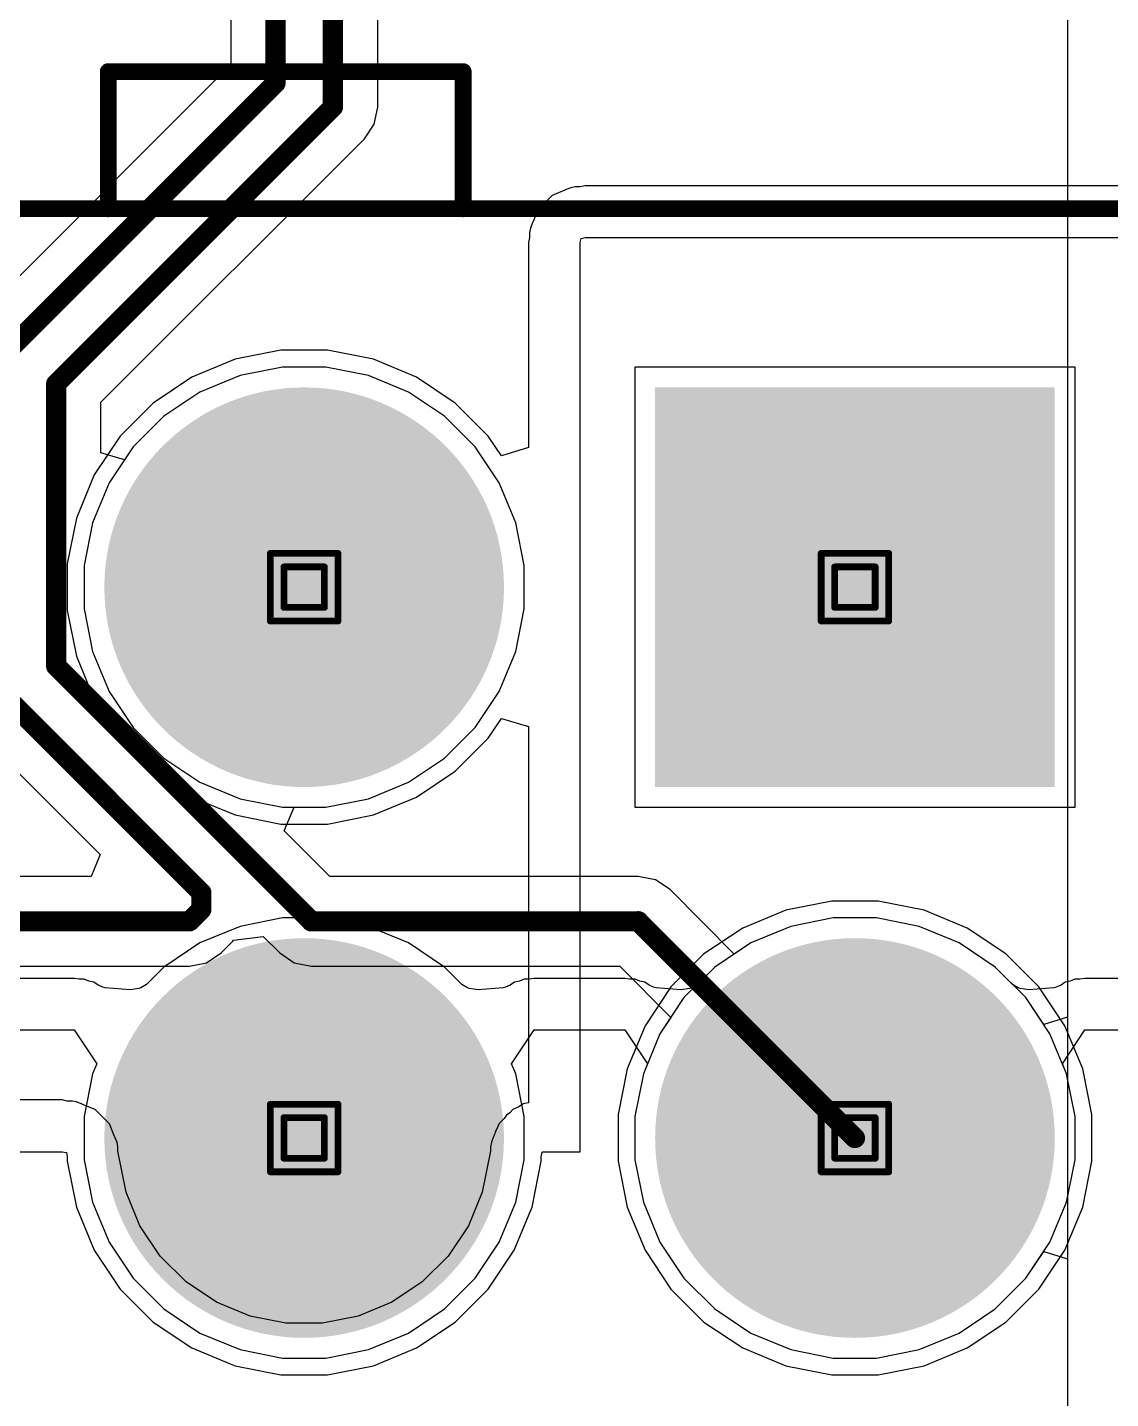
# Model space of a CAD drawing. Header units: inches. Extents: x 0 to 5379, y 0 to 5429.
# Drawn here: x 230.31 to 238.45, y 7.26 to 17.57 of the extents above; entities that cross this region are included whole.
import ezdxf

# ---------------------------------------------------------------- set-up
doc = ezdxf.new("R2010")
doc.units = ezdxf.units.IN
for name, color, linetype in [('Bottom Layer', 5, 'Continuous'), ('Bottom Solder', 6, 'Continuous'), ('Drill Drawing', 1, 'Continuous'), ('GND01', 16, 'Continuous'), ('GND02', 76, 'Continuous'), ('Multi-Layer', 9, 'Continuous'), ('Pad Holes', 156, 'Continuous'), ('PWR', 156, 'Continuous'), ('SIG 01', 90, 'Continuous'), ('Top Layer', 1, 'Continuous'), ('Top Overlay', 2, 'Continuous'), ('Top Solder', 216, 'Continuous')]:
    doc.layers.add(name, color=color, linetype=linetype)

# ---------------------------------------------------------------- blocks, each defined once
blk = doc.blocks.new('1_770182_0_815')
at = {"layer": 'Bottom Layer'}
h = blk.add_hatch(color=5, dxfattribs=at)
edge = h.paths.add_edge_path()
edge.add_arc((-2.225, 4.14), 1.4, 0, 360)
blk.add_hatch(color=5, dxfattribs=at).paths.add_polyline_path([(0.515, 5.54), (3.315, 5.54), (3.315, 2.74), (0.515, 2.74)])
h = blk.add_hatch(color=5, dxfattribs=at)
edge = h.paths.add_edge_path()
edge.add_arc((-2.225, 0), 1.4, 0, 360)
h = blk.add_hatch(color=5, dxfattribs=at)
edge = h.paths.add_edge_path()
edge.add_arc((1.915, 0), 1.4, 0, 360)
at = {"layer": 'Bottom Solder'}
h = blk.add_hatch(color=6, dxfattribs=at)
edge = h.paths.add_edge_path()
edge.add_arc((-2.225, 4.14), 1.502, 0, 360)
blk.add_hatch(color=6, dxfattribs=at).paths.add_polyline_path([(0.413, 5.642), (3.417, 5.642), (3.417, 2.638), (0.413, 2.638)])
h = blk.add_hatch(color=6, dxfattribs=at)
edge = h.paths.add_edge_path()
edge.add_arc((-2.225, 0), 1.502, 0, 360)
h = blk.add_hatch(color=6, dxfattribs=at)
edge = h.paths.add_edge_path()
edge.add_arc((1.915, 0), 1.502, 0, 360)
at = {"layer": 'GND01'}
h = blk.add_hatch(color=16, dxfattribs=at)
edge = h.paths.add_edge_path()
edge.add_arc((-2.225, 4.14), 1.4, 0, 360)
blk.add_hatch(color=16, dxfattribs=at).paths.add_polyline_path([(0.515, 5.54), (3.315, 5.54), (3.315, 2.74), (0.515, 2.74)])
h = blk.add_hatch(color=16, dxfattribs=at)
edge = h.paths.add_edge_path()
edge.add_arc((-2.225, 0), 1.4, 0, 360)
h = blk.add_hatch(color=16, dxfattribs=at)
edge = h.paths.add_edge_path()
edge.add_arc((1.915, 0), 1.4, 0, 360)
at = {"layer": 'GND02'}
h = blk.add_hatch(color=76, dxfattribs=at)
edge = h.paths.add_edge_path()
edge.add_arc((-2.225, 4.14), 1.4, 0, 360)
blk.add_hatch(color=76, dxfattribs=at).paths.add_polyline_path([(0.515, 5.54), (3.315, 5.54), (3.315, 2.74), (0.515, 2.74)])
h = blk.add_hatch(color=76, dxfattribs=at)
edge = h.paths.add_edge_path()
edge.add_arc((-2.225, 0), 1.4, 0, 360)
h = blk.add_hatch(color=76, dxfattribs=at)
edge = h.paths.add_edge_path()
edge.add_arc((1.915, 0), 1.4, 0, 360)
at = {"layer": 'Multi-Layer'}
h = blk.add_hatch(color=9, dxfattribs=at)
edge = h.paths.add_edge_path()
edge.add_arc((-2.225, 4.14), 1.4, 0, 360)
blk.add_hatch(color=9, dxfattribs=at).paths.add_polyline_path([(0.515, 5.54), (3.315, 5.54), (3.315, 2.74), (0.515, 2.74)])
h = blk.add_hatch(color=9, dxfattribs=at)
edge = h.paths.add_edge_path()
edge.add_arc((-2.225, 0), 1.4, 0, 360)
h = blk.add_hatch(color=9, dxfattribs=at)
edge = h.paths.add_edge_path()
edge.add_arc((1.915, 0), 1.4, 0, 360)
at = {"layer": 'Pad Holes'}
h = blk.add_hatch(color=7, dxfattribs=at)
edge = h.paths.add_edge_path()
edge.add_arc((-2.225, 4.14), 0.7, 0, 360)
h = blk.add_hatch(color=7, dxfattribs=at)
edge = h.paths.add_edge_path()
edge.add_arc((1.915, 4.14), 0.7, 0, 360)
h = blk.add_hatch(color=7, dxfattribs=at)
edge = h.paths.add_edge_path()
edge.add_arc((-2.225, 0), 0.7, 0, 360)
h = blk.add_hatch(color=7, dxfattribs=at)
edge = h.paths.add_edge_path()
edge.add_arc((1.915, 0), 0.7, 0, 360)
at = {"layer": 'PWR'}
h = blk.add_hatch(color=156, dxfattribs=at)
edge = h.paths.add_edge_path()
edge.add_arc((-2.225, 4.14), 1.4, 0, 360)
blk.add_hatch(color=156, dxfattribs=at).paths.add_polyline_path([(0.515, 5.54), (3.315, 5.54), (3.315, 2.74), (0.515, 2.74)])
h = blk.add_hatch(color=156, dxfattribs=at)
edge = h.paths.add_edge_path()
edge.add_arc((-2.225, 0), 1.4, 0, 360)
h = blk.add_hatch(color=156, dxfattribs=at)
edge = h.paths.add_edge_path()
edge.add_arc((1.915, 0), 1.4, 0, 360)
at = {"layer": 'SIG 01'}
h = blk.add_hatch(color=90, dxfattribs=at)
edge = h.paths.add_edge_path()
edge.add_arc((-2.225, 4.14), 1.4, 0, 360)
blk.add_hatch(color=90, dxfattribs=at).paths.add_polyline_path([(0.515, 5.54), (3.315, 5.54), (3.315, 2.74), (0.515, 2.74)])
h = blk.add_hatch(color=90, dxfattribs=at)
edge = h.paths.add_edge_path()
edge.add_arc((-2.225, 0), 1.4, 0, 360)
h = blk.add_hatch(color=90, dxfattribs=at)
edge = h.paths.add_edge_path()
edge.add_arc((1.915, 0), 1.4, 0, 360)
at = {"layer": 'Top Layer'}
h = blk.add_hatch(color=1, dxfattribs=at)
edge = h.paths.add_edge_path()
edge.add_arc((-2.225, 4.14), 1.4, 0, 360)
blk.add_hatch(color=1, dxfattribs=at).paths.add_polyline_path([(0.515, 5.54), (3.315, 5.54), (3.315, 2.74), (0.515, 2.74)])
h = blk.add_hatch(color=1, dxfattribs=at)
edge = h.paths.add_edge_path()
edge.add_arc((-2.225, 0), 1.4, 0, 360)
h = blk.add_hatch(color=1, dxfattribs=at)
edge = h.paths.add_edge_path()
edge.add_arc((1.915, 0), 1.4, 0, 360)
at = {"layer": 'Top Solder'}
h = blk.add_hatch(color=216, dxfattribs=at)
edge = h.paths.add_edge_path()
edge.add_arc((-2.225, 4.14), 1.502, 0, 360)
blk.add_hatch(color=216, dxfattribs=at).paths.add_polyline_path([(0.413, 5.642), (3.417, 5.642), (3.417, 2.638), (0.413, 2.638)])
h = blk.add_hatch(color=216, dxfattribs=at)
edge = h.paths.add_edge_path()
edge.add_arc((-2.225, 0), 1.502, 0, 360)
h = blk.add_hatch(color=216, dxfattribs=at)
edge = h.paths.add_edge_path()
edge.add_arc((1.915, 0), 1.502, 0, 360)
at = {"layer": 'Top Overlay'}
for points in [[(-3.697, 8.015, 0.127, 0.127, 0), (-1.03, 8.015, 0.127, 0.127, 0)], [(-3.697, 6.985, 0.127, 0.127, 0), (-3.697, 8.015, 0.127, 0.127, 0)], [(-1.03, 6.985, 0.127, 0.127, 0), (-1.03, 8.015, 0.127, 0.127, 0)], [(-9.21, 6.985, 0.127, 0.127, 0), (-3.697, 6.985, 0.127, 0.127, 0)], [(-3.697, 6.985, 0.127, 0.127, 0), (-1.03, 6.985, 0.127, 0.127, 0)], [(-1.03, 6.985, 0.127, 0.127, 0), (4.76, 6.985, 0.127, 0.127, 0)]]:
    blk.add_lwpolyline(points, format="xyseb", dxfattribs=at)
for points in [[(-3.729, 8.015, 0.0635, 0.0635, 1), (-3.665, 8.015, 0.0635, 0.0635, 1)], [(-3.729, 8.015, 0.0635, 0.0635, 1), (-3.665, 8.015, 0.0635, 0.0635, 1)], [(-1.062, 8.015, 0.0635, 0.0635, 1), (-0.998, 8.015, 0.0635, 0.0635, 1)], [(-1.062, 8.015, 0.0635, 0.0635, 1), (-0.998, 8.015, 0.0635, 0.0635, 1)], [(-3.729, 6.985, 0.0635, 0.0635, 1), (-3.665, 6.985, 0.0635, 0.0635, 1)], [(-3.729, 6.985, 0.0635, 0.0635, 1), (-3.665, 6.985, 0.0635, 0.0635, 1)], [(-3.729, 6.985, 0.0635, 0.0635, 1), (-3.665, 6.985, 0.0635, 0.0635, 1)], [(-1.062, 6.985, 0.0635, 0.0635, 1), (-0.998, 6.985, 0.0635, 0.0635, 1)], [(-1.062, 6.985, 0.0635, 0.0635, 1), (-0.998, 6.985, 0.0635, 0.0635, 1)], [(-1.062, 6.985, 0.0635, 0.0635, 1), (-0.998, 6.985, 0.0635, 0.0635, 1)]]:
    blk.add_lwpolyline(points, format="xyseb", close=True, dxfattribs=at)

msp = doc.modelspace()

# ---------------------------------------------------------------- linework, layer by layer
at = {"layer": 'Bottom Layer'}
for p, q in [((231.911, 14.952), (231.61, 14.827)), ((232.23, 15.015), (231.911, 14.952)), ((232.556, 15.015), (232.23, 15.015)), ((232.876, 14.952), (232.556, 15.015)), ((233.177, 14.827), (232.876, 14.952)), ((238.187, 15.015), (234.879, 15.015)), ((234.879, 15.015), (234.879, 11.707)), ((238.187, 11.707), (238.187, 15.015)), ((231.61, 14.827), (231.339, 14.646)), ((233.447, 14.646), (233.177, 14.827)), ((231.339, 14.646), (231.108, 14.416)), ((233.678, 14.416), (233.447, 14.646)), ((231.108, 14.416), (230.927, 14.145)), ((233.859, 14.145), (233.678, 14.416)), ((230.927, 14.145), (230.803, 13.844)), ((233.984, 13.844), (233.859, 14.145)), ((230.803, 13.844), (230.739, 13.524)), ((234.047, 13.524), (233.984, 13.844)), ((230.739, 13.524), (230.739, 13.198)), ((234.047, 13.198), (234.047, 13.524)), ((230.739, 13.198), (230.803, 12.879)), ((233.984, 12.879), (234.047, 13.198)), ((230.803, 12.879), (230.927, 12.578)), ((233.859, 12.578), (233.984, 12.879)), ((230.927, 12.578), (231.108, 12.307)), ((233.678, 12.307), (233.859, 12.578)), ((231.108, 12.307), (231.339, 12.076)), ((233.447, 12.076), (233.678, 12.307)), ((231.339, 12.076), (231.61, 11.895)), ((233.177, 11.895), (233.447, 12.076)), ((231.61, 11.895), (231.911, 11.771)), ((232.876, 11.771), (233.177, 11.895)), ((231.911, 11.771), (232.23, 11.707)), ((232.556, 11.707), (232.876, 11.771)), ((232.23, 11.707), (232.556, 11.707)), ((234.879, 11.707), (238.187, 11.707)), ((236.37, 10.875), (236.051, 10.812)), ((236.696, 10.875), (236.37, 10.875)), ((237.016, 10.812), (236.696, 10.875)), ((236.051, 10.812), (235.75, 10.687)), ((237.317, 10.687), (237.016, 10.812)), ((235.75, 10.687), (235.479, 10.506)), ((237.587, 10.506), (237.317, 10.687)), ((235.479, 10.506), (235.248, 10.276)), ((237.818, 10.276), (237.587, 10.506)), ((235.248, 10.276), (235.067, 10.005)), ((237.999, 10.005), (237.818, 10.276)), ((235.067, 10.005), (234.943, 9.704)), ((238.124, 9.704), (237.999, 10.005)), ((234.943, 9.704), (234.879, 9.384)), ((238.187, 9.384), (238.124, 9.704)), ((234.879, 9.384), (234.879, 9.058)), ((238.187, 9.058), (238.187, 9.384)), ((234.879, 9.058), (234.943, 8.739)), ((238.124, 8.739), (238.187, 9.058)), ((234.943, 8.739), (235.067, 8.438)), ((237.999, 8.438), (238.124, 8.739)), ((235.067, 8.438), (235.248, 8.167)), ((237.818, 8.167), (237.999, 8.438)), ((235.248, 8.167), (235.479, 7.936)), ((237.587, 7.936), (237.818, 8.167)), ((235.479, 7.936), (235.75, 7.755)), ((237.317, 7.755), (237.587, 7.936)), ((235.75, 7.755), (236.051, 7.631)), ((237.016, 7.631), (237.317, 7.755)), ((236.051, 7.631), (236.37, 7.567)), ((236.696, 7.567), (237.016, 7.631)), ((236.37, 7.567), (236.696, 7.567))]:
    msp.add_line(p, q, dxfattribs=at)
at = {"layer": 'Drill Drawing'}
for points in [[(232.139, 13.615, 0.0508, 0.0508, 0), (232.647, 13.615, 0.0508, 0.0508, 0)], [(232.139, 13.107, 0.0508, 0.0508, 0), (232.139, 13.615, 0.0508, 0.0508, 0)], [(232.647, 13.107, 0.0508, 0.0508, 0), (232.647, 13.615, 0.0508, 0.0508, 0)], [(236.279, 13.615, 0.0508, 0.0508, 0), (236.787, 13.615, 0.0508, 0.0508, 0)], [(236.279, 13.107, 0.0508, 0.0508, 0), (236.279, 13.615, 0.0508, 0.0508, 0)], [(236.787, 13.107, 0.0508, 0.0508, 0), (236.787, 13.615, 0.0508, 0.0508, 0)], [(232.241, 13.514, 0.0508, 0.0508, 0), (232.545, 13.514, 0.0508, 0.0508, 0)], [(232.241, 13.209, 0.0508, 0.0508, 0), (232.241, 13.514, 0.0508, 0.0508, 0)], [(232.545, 13.209, 0.0508, 0.0508, 0), (232.545, 13.514, 0.0508, 0.0508, 0)], [(236.381, 13.514, 0.0508, 0.0508, 0), (236.685, 13.514, 0.0508, 0.0508, 0)], [(236.381, 13.209, 0.0508, 0.0508, 0), (236.381, 13.514, 0.0508, 0.0508, 0)], [(236.685, 13.209, 0.0508, 0.0508, 0), (236.685, 13.514, 0.0508, 0.0508, 0)], [(232.241, 13.209, 0.0508, 0.0508, 0), (232.545, 13.209, 0.0508, 0.0508, 0)], [(236.381, 13.209, 0.0508, 0.0508, 0), (236.685, 13.209, 0.0508, 0.0508, 0)], [(232.139, 13.107, 0.0508, 0.0508, 0), (232.647, 13.107, 0.0508, 0.0508, 0)], [(236.279, 13.107, 0.0508, 0.0508, 0), (236.787, 13.107, 0.0508, 0.0508, 0)], [(232.139, 9.475, 0.0508, 0.0508, 0), (232.647, 9.475, 0.0508, 0.0508, 0)], [(232.139, 8.967, 0.0508, 0.0508, 0), (232.139, 9.475, 0.0508, 0.0508, 0)], [(232.647, 8.967, 0.0508, 0.0508, 0), (232.647, 9.475, 0.0508, 0.0508, 0)], [(236.279, 9.475, 0.0508, 0.0508, 0), (236.787, 9.475, 0.0508, 0.0508, 0)], [(236.279, 8.967, 0.0508, 0.0508, 0), (236.279, 9.475, 0.0508, 0.0508, 0)], [(236.787, 8.967, 0.0508, 0.0508, 0), (236.787, 9.475, 0.0508, 0.0508, 0)], [(232.241, 9.374, 0.0508, 0.0508, 0), (232.545, 9.374, 0.0508, 0.0508, 0)], [(232.241, 9.069, 0.0508, 0.0508, 0), (232.241, 9.374, 0.0508, 0.0508, 0)], [(232.545, 9.069, 0.0508, 0.0508, 0), (232.545, 9.374, 0.0508, 0.0508, 0)], [(236.381, 9.374, 0.0508, 0.0508, 0), (236.685, 9.374, 0.0508, 0.0508, 0)], [(236.381, 9.069, 0.0508, 0.0508, 0), (236.381, 9.374, 0.0508, 0.0508, 0)], [(236.685, 9.069, 0.0508, 0.0508, 0), (236.685, 9.374, 0.0508, 0.0508, 0)], [(232.241, 9.069, 0.0508, 0.0508, 0), (232.545, 9.069, 0.0508, 0.0508, 0)], [(236.381, 9.069, 0.0508, 0.0508, 0), (236.685, 9.069, 0.0508, 0.0508, 0)], [(232.139, 8.967, 0.0508, 0.0508, 0), (232.647, 8.967, 0.0508, 0.0508, 0)], [(236.279, 8.967, 0.0508, 0.0508, 0), (236.787, 8.967, 0.0508, 0.0508, 0)]]:
    msp.add_lwpolyline(points, format="xyseb", dxfattribs=at)
for points in [[(232.126, 13.615, 0.0254, 0.0254, 1), (232.152, 13.615, 0.0254, 0.0254, 1)], [(232.126, 13.615, 0.0254, 0.0254, 1), (232.152, 13.615, 0.0254, 0.0254, 1)], [(232.634, 13.615, 0.0254, 0.0254, 1), (232.66, 13.615, 0.0254, 0.0254, 1)], [(232.634, 13.615, 0.0254, 0.0254, 1), (232.66, 13.615, 0.0254, 0.0254, 1)], [(236.266, 13.615, 0.0254, 0.0254, 1), (236.292, 13.615, 0.0254, 0.0254, 1)], [(236.266, 13.615, 0.0254, 0.0254, 1), (236.292, 13.615, 0.0254, 0.0254, 1)], [(236.774, 13.615, 0.0254, 0.0254, 1), (236.8, 13.615, 0.0254, 0.0254, 1)], [(236.774, 13.615, 0.0254, 0.0254, 1), (236.8, 13.615, 0.0254, 0.0254, 1)], [(232.228, 13.514, 0.0254, 0.0254, 1), (232.253, 13.514, 0.0254, 0.0254, 1)], [(232.228, 13.514, 0.0254, 0.0254, 1), (232.253, 13.514, 0.0254, 0.0254, 1)], [(232.533, 13.514, 0.0254, 0.0254, 1), (232.558, 13.514, 0.0254, 0.0254, 1)], [(232.533, 13.514, 0.0254, 0.0254, 1), (232.558, 13.514, 0.0254, 0.0254, 1)], [(236.368, 13.514, 0.0254, 0.0254, 1), (236.393, 13.514, 0.0254, 0.0254, 1)], [(236.368, 13.514, 0.0254, 0.0254, 1), (236.393, 13.514, 0.0254, 0.0254, 1)], [(236.673, 13.514, 0.0254, 0.0254, 1), (236.698, 13.514, 0.0254, 0.0254, 1)], [(236.673, 13.514, 0.0254, 0.0254, 1), (236.698, 13.514, 0.0254, 0.0254, 1)], [(232.228, 13.209, 0.0254, 0.0254, 1), (232.253, 13.209, 0.0254, 0.0254, 1)], [(232.228, 13.209, 0.0254, 0.0254, 1), (232.253, 13.209, 0.0254, 0.0254, 1)], [(232.533, 13.209, 0.0254, 0.0254, 1), (232.558, 13.209, 0.0254, 0.0254, 1)], [(232.533, 13.209, 0.0254, 0.0254, 1), (232.558, 13.209, 0.0254, 0.0254, 1)], [(236.368, 13.209, 0.0254, 0.0254, 1), (236.393, 13.209, 0.0254, 0.0254, 1)], [(236.368, 13.209, 0.0254, 0.0254, 1), (236.393, 13.209, 0.0254, 0.0254, 1)], [(236.673, 13.209, 0.0254, 0.0254, 1), (236.698, 13.209, 0.0254, 0.0254, 1)], [(236.673, 13.209, 0.0254, 0.0254, 1), (236.698, 13.209, 0.0254, 0.0254, 1)], [(232.126, 13.107, 0.0254, 0.0254, 1), (232.152, 13.107, 0.0254, 0.0254, 1)], [(232.126, 13.107, 0.0254, 0.0254, 1), (232.152, 13.107, 0.0254, 0.0254, 1)], [(232.634, 13.107, 0.0254, 0.0254, 1), (232.66, 13.107, 0.0254, 0.0254, 1)], [(232.634, 13.107, 0.0254, 0.0254, 1), (232.66, 13.107, 0.0254, 0.0254, 1)], [(236.266, 13.107, 0.0254, 0.0254, 1), (236.292, 13.107, 0.0254, 0.0254, 1)], [(236.266, 13.107, 0.0254, 0.0254, 1), (236.292, 13.107, 0.0254, 0.0254, 1)], [(236.774, 13.107, 0.0254, 0.0254, 1), (236.8, 13.107, 0.0254, 0.0254, 1)], [(236.774, 13.107, 0.0254, 0.0254, 1), (236.8, 13.107, 0.0254, 0.0254, 1)], [(232.126, 9.475, 0.0254, 0.0254, 1), (232.152, 9.475, 0.0254, 0.0254, 1)], [(232.126, 9.475, 0.0254, 0.0254, 1), (232.152, 9.475, 0.0254, 0.0254, 1)], [(232.634, 9.475, 0.0254, 0.0254, 1), (232.66, 9.475, 0.0254, 0.0254, 1)], [(232.634, 9.475, 0.0254, 0.0254, 1), (232.66, 9.475, 0.0254, 0.0254, 1)], [(236.266, 9.475, 0.0254, 0.0254, 1), (236.292, 9.475, 0.0254, 0.0254, 1)], [(236.266, 9.475, 0.0254, 0.0254, 1), (236.292, 9.475, 0.0254, 0.0254, 1)], [(236.774, 9.475, 0.0254, 0.0254, 1), (236.8, 9.475, 0.0254, 0.0254, 1)], [(236.774, 9.475, 0.0254, 0.0254, 1), (236.8, 9.475, 0.0254, 0.0254, 1)], [(232.228, 9.374, 0.0254, 0.0254, 1), (232.253, 9.374, 0.0254, 0.0254, 1)], [(232.228, 9.374, 0.0254, 0.0254, 1), (232.253, 9.374, 0.0254, 0.0254, 1)], [(232.533, 9.374, 0.0254, 0.0254, 1), (232.558, 9.374, 0.0254, 0.0254, 1)], [(232.533, 9.374, 0.0254, 0.0254, 1), (232.558, 9.374, 0.0254, 0.0254, 1)], [(236.368, 9.374, 0.0254, 0.0254, 1), (236.393, 9.374, 0.0254, 0.0254, 1)], [(236.368, 9.374, 0.0254, 0.0254, 1), (236.393, 9.374, 0.0254, 0.0254, 1)], [(236.673, 9.374, 0.0254, 0.0254, 1), (236.698, 9.374, 0.0254, 0.0254, 1)], [(236.673, 9.374, 0.0254, 0.0254, 1), (236.698, 9.374, 0.0254, 0.0254, 1)], [(232.228, 9.069, 0.0254, 0.0254, 1), (232.253, 9.069, 0.0254, 0.0254, 1)], [(232.228, 9.069, 0.0254, 0.0254, 1), (232.253, 9.069, 0.0254, 0.0254, 1)], [(232.533, 9.069, 0.0254, 0.0254, 1), (232.558, 9.069, 0.0254, 0.0254, 1)], [(232.533, 9.069, 0.0254, 0.0254, 1), (232.558, 9.069, 0.0254, 0.0254, 1)], [(236.368, 9.069, 0.0254, 0.0254, 1), (236.393, 9.069, 0.0254, 0.0254, 1)], [(236.368, 9.069, 0.0254, 0.0254, 1), (236.393, 9.069, 0.0254, 0.0254, 1)], [(236.673, 9.069, 0.0254, 0.0254, 1), (236.698, 9.069, 0.0254, 0.0254, 1)], [(236.673, 9.069, 0.0254, 0.0254, 1), (236.698, 9.069, 0.0254, 0.0254, 1)], [(232.126, 8.967, 0.0254, 0.0254, 1), (232.152, 8.967, 0.0254, 0.0254, 1)], [(232.126, 8.967, 0.0254, 0.0254, 1), (232.152, 8.967, 0.0254, 0.0254, 1)], [(232.634, 8.967, 0.0254, 0.0254, 1), (232.66, 8.967, 0.0254, 0.0254, 1)], [(232.634, 8.967, 0.0254, 0.0254, 1), (232.66, 8.967, 0.0254, 0.0254, 1)], [(236.266, 8.967, 0.0254, 0.0254, 1), (236.292, 8.967, 0.0254, 0.0254, 1)], [(236.266, 8.967, 0.0254, 0.0254, 1), (236.292, 8.967, 0.0254, 0.0254, 1)], [(236.774, 8.967, 0.0254, 0.0254, 1), (236.8, 8.967, 0.0254, 0.0254, 1)], [(236.774, 8.967, 0.0254, 0.0254, 1), (236.8, 8.967, 0.0254, 0.0254, 1)]]:
    msp.add_lwpolyline(points, format="xyseb", close=True, dxfattribs=at)
at = {"layer": 'GND01'}
for p, q in [((231.911, 14.952), (231.61, 14.827)), ((232.23, 15.015), (231.911, 14.952)), ((232.556, 15.015), (232.23, 15.015)), ((232.876, 14.952), (232.556, 15.015)), ((233.177, 14.827), (232.876, 14.952)), ((238.187, 15.015), (234.879, 15.015)), ((234.879, 15.015), (234.879, 11.707)), ((238.187, 11.707), (238.187, 15.015)), ((231.61, 14.827), (231.339, 14.646)), ((233.447, 14.646), (233.177, 14.827)), ((231.339, 14.646), (231.108, 14.416)), ((233.678, 14.416), (233.447, 14.646)), ((231.108, 14.416), (230.927, 14.145)), ((233.859, 14.145), (233.678, 14.416)), ((230.927, 14.145), (230.803, 13.844)), ((233.984, 13.844), (233.859, 14.145)), ((230.803, 13.844), (230.739, 13.524)), ((234.047, 13.524), (233.984, 13.844)), ((230.739, 13.524), (230.739, 13.198)), ((234.047, 13.198), (234.047, 13.524)), ((230.739, 13.198), (230.803, 12.879)), ((233.984, 12.879), (234.047, 13.198)), ((230.803, 12.879), (230.927, 12.578)), ((233.859, 12.578), (233.984, 12.879)), ((230.927, 12.578), (231.108, 12.307)), ((233.678, 12.307), (233.859, 12.578)), ((231.108, 12.307), (231.339, 12.076)), ((233.447, 12.076), (233.678, 12.307)), ((231.339, 12.076), (231.61, 11.895)), ((233.177, 11.895), (233.447, 12.076)), ((231.61, 11.895), (231.911, 11.771)), ((232.876, 11.771), (233.177, 11.895)), ((231.911, 11.771), (232.23, 11.707)), ((232.556, 11.707), (232.876, 11.771)), ((232.23, 11.707), (232.556, 11.707)), ((234.879, 11.707), (238.187, 11.707)), ((236.37, 10.875), (236.051, 10.812)), ((236.696, 10.875), (236.37, 10.875)), ((237.016, 10.812), (236.696, 10.875)), ((236.051, 10.812), (235.75, 10.687)), ((237.317, 10.687), (237.016, 10.812)), ((235.75, 10.687), (235.479, 10.506)), ((237.587, 10.506), (237.317, 10.687)), ((235.479, 10.506), (235.248, 10.276)), ((237.818, 10.276), (237.587, 10.506)), ((235.248, 10.276), (235.067, 10.005)), ((237.999, 10.005), (237.818, 10.276)), ((235.067, 10.005), (234.943, 9.704)), ((238.124, 9.704), (237.999, 10.005)), ((234.943, 9.704), (234.879, 9.384)), ((238.187, 9.384), (238.124, 9.704)), ((234.879, 9.384), (234.879, 9.058)), ((238.187, 9.058), (238.187, 9.384)), ((234.879, 9.058), (234.943, 8.739)), ((238.124, 8.739), (238.187, 9.058)), ((234.943, 8.739), (235.067, 8.438)), ((237.999, 8.438), (238.124, 8.739)), ((235.067, 8.438), (235.248, 8.167)), ((237.818, 8.167), (237.999, 8.438)), ((235.248, 8.167), (235.479, 7.936)), ((237.587, 7.936), (237.818, 8.167)), ((235.479, 7.936), (235.75, 7.755)), ((237.317, 7.755), (237.587, 7.936)), ((235.75, 7.755), (236.051, 7.631)), ((237.016, 7.631), (237.317, 7.755)), ((236.051, 7.631), (236.37, 7.567)), ((236.696, 7.567), (237.016, 7.631)), ((236.37, 7.567), (236.696, 7.567))]:
    msp.add_line(p, q, dxfattribs=at)
at = {"layer": 'GND02'}
for p, q in [((231.911, 14.952), (231.61, 14.827)), ((232.23, 15.015), (231.911, 14.952)), ((232.556, 15.015), (232.23, 15.015)), ((232.876, 14.952), (232.556, 15.015)), ((233.177, 14.827), (232.876, 14.952)), ((238.187, 15.015), (234.879, 15.015)), ((234.879, 15.015), (234.879, 11.707)), ((238.187, 11.707), (238.187, 15.015)), ((231.61, 14.827), (231.339, 14.646)), ((233.447, 14.646), (233.177, 14.827)), ((231.339, 14.646), (231.108, 14.416)), ((233.678, 14.416), (233.447, 14.646)), ((231.108, 14.416), (230.927, 14.145)), ((233.859, 14.145), (233.678, 14.416)), ((230.927, 14.145), (230.803, 13.844)), ((233.984, 13.844), (233.859, 14.145)), ((230.803, 13.844), (230.739, 13.524)), ((234.047, 13.524), (233.984, 13.844)), ((230.739, 13.524), (230.739, 13.198)), ((234.047, 13.198), (234.047, 13.524)), ((230.739, 13.198), (230.803, 12.879)), ((233.984, 12.879), (234.047, 13.198)), ((230.803, 12.879), (230.927, 12.578)), ((233.859, 12.578), (233.984, 12.879)), ((230.927, 12.578), (231.108, 12.307)), ((233.678, 12.307), (233.859, 12.578)), ((231.108, 12.307), (231.339, 12.076)), ((233.447, 12.076), (233.678, 12.307)), ((231.339, 12.076), (231.61, 11.895)), ((233.177, 11.895), (233.447, 12.076)), ((231.61, 11.895), (231.911, 11.771)), ((232.876, 11.771), (233.177, 11.895)), ((231.911, 11.771), (232.23, 11.707)), ((232.556, 11.707), (232.876, 11.771)), ((232.23, 11.707), (232.556, 11.707)), ((234.879, 11.707), (238.187, 11.707)), ((236.37, 10.875), (236.051, 10.812)), ((236.696, 10.875), (236.37, 10.875)), ((237.016, 10.812), (236.696, 10.875)), ((236.051, 10.812), (235.75, 10.687)), ((237.317, 10.687), (237.016, 10.812)), ((235.75, 10.687), (235.479, 10.506)), ((237.587, 10.506), (237.317, 10.687)), ((235.479, 10.506), (235.248, 10.276)), ((237.818, 10.276), (237.587, 10.506)), ((235.248, 10.276), (235.067, 10.005)), ((237.999, 10.005), (237.818, 10.276)), ((235.067, 10.005), (234.943, 9.704)), ((238.124, 9.704), (237.999, 10.005)), ((234.943, 9.704), (234.879, 9.384)), ((238.187, 9.384), (238.124, 9.704)), ((234.879, 9.384), (234.879, 9.058)), ((238.187, 9.058), (238.187, 9.384)), ((234.879, 9.058), (234.943, 8.739)), ((238.124, 8.739), (238.187, 9.058)), ((234.943, 8.739), (235.067, 8.438)), ((237.999, 8.438), (238.124, 8.739)), ((235.067, 8.438), (235.248, 8.167)), ((237.818, 8.167), (237.999, 8.438)), ((235.248, 8.167), (235.479, 7.936)), ((237.587, 7.936), (237.818, 8.167)), ((235.479, 7.936), (235.75, 7.755)), ((237.317, 7.755), (237.587, 7.936)), ((235.75, 7.755), (236.051, 7.631)), ((237.016, 7.631), (237.317, 7.755)), ((236.051, 7.631), (236.37, 7.567)), ((236.696, 7.567), (237.016, 7.631)), ((236.37, 7.567), (236.696, 7.567))]:
    msp.add_line(p, q, dxfattribs=at)
at = {"layer": 'PWR'}
for p, q in [((231.911, 14.952), (231.61, 14.827)), ((232.23, 15.015), (231.911, 14.952)), ((232.556, 15.015), (232.23, 15.015)), ((232.876, 14.952), (232.556, 15.015)), ((233.177, 14.827), (232.876, 14.952)), ((238.187, 15.015), (234.879, 15.015)), ((234.879, 15.015), (234.879, 11.707)), ((238.187, 11.707), (238.187, 15.015)), ((231.61, 14.827), (231.339, 14.646)), ((233.447, 14.646), (233.177, 14.827)), ((231.339, 14.646), (231.108, 14.416)), ((233.678, 14.416), (233.447, 14.646)), ((231.108, 14.416), (230.927, 14.145)), ((233.859, 14.145), (233.678, 14.416)), ((230.927, 14.145), (230.803, 13.844)), ((233.984, 13.844), (233.859, 14.145)), ((230.803, 13.844), (230.739, 13.524)), ((234.047, 13.524), (233.984, 13.844)), ((230.739, 13.524), (230.739, 13.198)), ((234.047, 13.198), (234.047, 13.524)), ((230.739, 13.198), (230.803, 12.879)), ((233.984, 12.879), (234.047, 13.198)), ((230.803, 12.879), (230.927, 12.578)), ((233.859, 12.578), (233.984, 12.879)), ((230.927, 12.578), (231.108, 12.307)), ((233.678, 12.307), (233.859, 12.578)), ((231.108, 12.307), (231.339, 12.076)), ((233.447, 12.076), (233.678, 12.307)), ((231.339, 12.076), (231.61, 11.895)), ((233.177, 11.895), (233.447, 12.076)), ((231.61, 11.895), (231.911, 11.771)), ((232.876, 11.771), (233.177, 11.895)), ((231.911, 11.771), (232.23, 11.707)), ((232.556, 11.707), (232.876, 11.771)), ((232.23, 11.707), (232.556, 11.707)), ((234.879, 11.707), (238.187, 11.707)), ((232.23, 10.875), (231.911, 10.812)), ((232.556, 10.875), (232.23, 10.875)), ((232.876, 10.812), (232.556, 10.875)), ((236.37, 10.875), (236.051, 10.812)), ((236.696, 10.875), (236.37, 10.875)), ((237.016, 10.812), (236.696, 10.875)), ((231.911, 10.812), (231.61, 10.687)), ((233.177, 10.687), (232.876, 10.812)), ((236.051, 10.812), (235.75, 10.687)), ((237.317, 10.687), (237.016, 10.812)), ((231.61, 10.687), (231.339, 10.506)), ((233.447, 10.506), (233.177, 10.687)), ((235.75, 10.687), (235.479, 10.506)), ((237.587, 10.506), (237.317, 10.687)), ((230.664, 10.421), (229.982, 10.421)), ((230.702, 10.414), (230.664, 10.421)), ((230.74, 10.414), (230.702, 10.414)), ((230.775, 10.399), (230.74, 10.414)), ((231.339, 10.506), (231.208, 10.375)), ((233.578, 10.375), (233.447, 10.506)), ((234.046, 10.414), (234.011, 10.399)), ((234.084, 10.414), (234.046, 10.414)), ((234.122, 10.421), (234.084, 10.414)), ((234.804, 10.421), (234.122, 10.421)), ((234.842, 10.414), (234.804, 10.421)), ((234.88, 10.414), (234.842, 10.414)), ((234.915, 10.399), (234.88, 10.414)), ((235.479, 10.506), (235.348, 10.375)), ((237.718, 10.375), (237.587, 10.506)), ((238.186, 10.414), (238.151, 10.399)), ((238.224, 10.414), (238.186, 10.414)), ((238.262, 10.421), (238.224, 10.414)), ((271.442, 10.421), (238.262, 10.421)), ((230.813, 10.392), (230.775, 10.399)), ((230.845, 10.371), (230.813, 10.392)), ((230.88, 10.356), (230.845, 10.371)), ((230.898, 10.349), (230.88, 10.356)), ((231.086, 10.334), (230.898, 10.349)), ((231.15, 10.345), (231.086, 10.334)), ((231.166, 10.351), (231.15, 10.345)), ((231.208, 10.375), (231.166, 10.351)), ((233.62, 10.351), (233.578, 10.375)), ((233.636, 10.345), (233.62, 10.351)), ((233.7, 10.334), (233.636, 10.345)), ((233.888, 10.349), (233.7, 10.334)), ((233.906, 10.356), (233.888, 10.349)), ((233.942, 10.371), (233.906, 10.356)), ((233.973, 10.392), (233.942, 10.371)), ((234.011, 10.399), (233.973, 10.392)), ((234.953, 10.392), (234.915, 10.399)), ((234.985, 10.371), (234.953, 10.392)), ((235.02, 10.356), (234.985, 10.371)), ((235.038, 10.349), (235.02, 10.356)), ((235.226, 10.334), (235.038, 10.349)), ((235.29, 10.345), (235.226, 10.334)), ((235.306, 10.351), (235.29, 10.345)), ((235.348, 10.375), (235.306, 10.351)), ((237.76, 10.351), (237.718, 10.375)), ((237.776, 10.345), (237.76, 10.351)), ((237.84, 10.334), (237.776, 10.345)), ((238.028, 10.349), (237.84, 10.334)), ((238.046, 10.356), (238.028, 10.349)), ((238.082, 10.371), (238.046, 10.356)), ((238.113, 10.392), (238.082, 10.371)), ((238.151, 10.399), (238.113, 10.392)), ((229.982, 10.033), (230.664, 10.033)), ((230.664, 10.033), (230.834, 9.779)), ((233.952, 9.779), (234.122, 10.033)), ((234.122, 10.033), (234.804, 10.033)), ((234.804, 10.033), (234.974, 9.779)), ((238.092, 9.779), (238.262, 10.033)), ((238.262, 10.033), (271.831, 10.033)), ((230.803, 9.704), (230.739, 9.384)), ((230.834, 9.779), (230.803, 9.704)), ((233.984, 9.704), (233.952, 9.779)), ((234.047, 9.384), (233.984, 9.704)), ((234.943, 9.704), (234.879, 9.384)), ((234.974, 9.779), (234.943, 9.704)), ((238.124, 9.704), (238.092, 9.779)), ((238.187, 9.384), (238.124, 9.704)), ((230.739, 9.384), (230.739, 9.058)), ((234.047, 9.058), (234.047, 9.384)), ((234.879, 9.384), (234.879, 9.058)), ((238.187, 9.058), (238.187, 9.384)), ((230.739, 9.058), (230.803, 8.739)), ((233.984, 8.739), (234.047, 9.058)), ((234.879, 9.058), (234.943, 8.739)), ((238.124, 8.739), (238.187, 9.058)), ((230.803, 8.739), (230.927, 8.438)), ((233.859, 8.438), (233.984, 8.739)), ((234.943, 8.739), (235.067, 8.438)), ((237.999, 8.438), (238.124, 8.739)), ((230.927, 8.438), (231.108, 8.167)), ((233.678, 8.167), (233.859, 8.438)), ((235.067, 8.438), (235.248, 8.167)), ((237.818, 8.167), (237.999, 8.438)), ((231.108, 8.167), (231.339, 7.936)), ((233.447, 7.936), (233.678, 8.167)), ((235.248, 8.167), (235.479, 7.936)), ((237.587, 7.936), (237.818, 8.167)), ((231.339, 7.936), (231.61, 7.755)), ((233.177, 7.755), (233.447, 7.936)), ((235.479, 7.936), (235.75, 7.755)), ((237.317, 7.755), (237.587, 7.936)), ((231.61, 7.755), (231.911, 7.631)), ((232.876, 7.631), (233.177, 7.755)), ((235.75, 7.755), (236.051, 7.631)), ((237.016, 7.631), (237.317, 7.755)), ((231.911, 7.631), (232.23, 7.567)), ((232.556, 7.567), (232.876, 7.631)), ((236.051, 7.631), (236.37, 7.567)), ((236.696, 7.567), (237.016, 7.631)), ((232.23, 7.567), (232.556, 7.567)), ((236.37, 7.567), (236.696, 7.567))]:
    msp.add_line(p, q, dxfattribs=at)
at = {"layer": 'SIG 01'}
for p, q in [((234.258, 16.306), (234.151, 16.199)), ((234.352, 16.345), (234.258, 16.306)), ((234.258, 16.306), (234.258, 16.306)), ((234.357, 16.349), (234.352, 16.345)), ((234.363, 16.35), (234.357, 16.349)), ((234.398, 16.364), (234.363, 16.35)), ((234.43, 16.371), (234.398, 16.364)), ((234.468, 16.371), (234.43, 16.371)), ((234.506, 16.378), (234.468, 16.371)), ((238.595, 16.378), (234.506, 16.378)), ((234.151, 16.199), (234.112, 16.105)), ((234.151, 16.199), (234.151, 16.199)), ((234.107, 16.095), (234.093, 16.059)), ((234.109, 16.1), (234.107, 16.095)), ((234.112, 16.105), (234.109, 16.1)), ((234.086, 15.989), (234.079, 15.951)), ((234.093, 16.059), (234.086, 16.027)), ((234.086, 16.027), (234.086, 15.989)), ((234.467, 15.951), (234.474, 15.983)), ((234.474, 15.983), (234.506, 15.99)), ((234.506, 15.99), (238.595, 15.99)), ((234.079, 15.951), (234.079, 14.41)), ((234.467, 9.118), (234.467, 15.951)), ((231.874, 15.074), (231.549, 14.939)), ((232.218, 15.142), (231.874, 15.074)), ((232.568, 15.142), (232.218, 15.142)), ((232.913, 15.074), (232.568, 15.142)), ((233.237, 14.939), (232.913, 15.074)), ((231.549, 14.939), (231.258, 14.745)), ((233.528, 14.745), (233.237, 14.939)), ((231.258, 14.745), (231.01, 14.497)), ((233.776, 14.497), (233.528, 14.745)), ((231.01, 14.497), (230.815, 14.205)), ((233.876, 14.348), (233.776, 14.497)), ((234.079, 14.41), (233.876, 14.348)), ((230.815, 14.205), (230.681, 13.881)), ((230.681, 13.881), (230.612, 13.537)), ((230.612, 13.537), (230.612, 13.186)), ((230.612, 13.186), (230.681, 12.842)), ((230.681, 12.842), (230.815, 12.518)), ((230.815, 12.518), (231.01, 12.226)), ((233.776, 12.226), (233.876, 12.374)), ((233.876, 12.374), (234.079, 12.313)), ((234.079, 12.313), (234.079, 9.486)), ((231.01, 12.226), (231.258, 11.978)), ((233.528, 11.978), (233.776, 12.226)), ((231.258, 11.978), (231.549, 11.783)), ((233.237, 11.783), (233.528, 11.978)), ((231.549, 11.783), (231.874, 11.649)), ((232.913, 11.649), (233.237, 11.783)), ((231.874, 11.649), (232.218, 11.58)), ((232.568, 11.58), (232.913, 11.649)), ((232.218, 11.58), (232.568, 11.58)), ((236.014, 10.934), (235.689, 10.799)), ((236.358, 11.002), (236.014, 10.934)), ((236.708, 11.002), (236.358, 11.002)), ((237.053, 10.934), (236.708, 11.002)), ((237.377, 10.799), (237.053, 10.934)), ((235.689, 10.799), (235.398, 10.605)), ((237.668, 10.605), (237.377, 10.799)), ((235.398, 10.605), (235.15, 10.357)), ((237.916, 10.357), (237.668, 10.605)), ((235.15, 10.357), (234.955, 10.065)), ((238.111, 10.065), (237.916, 10.357)), ((234.955, 10.065), (234.821, 9.741)), ((238.246, 9.741), (238.111, 10.065)), ((234.821, 9.741), (234.752, 9.397)), ((238.314, 9.397), (238.246, 9.741)), ((230.574, 9.507), (230.034, 9.507)), ((230.611, 9.499), (230.574, 9.507)), ((230.65, 9.499), (230.611, 9.499)), ((230.682, 9.493), (230.65, 9.499)), ((230.717, 9.478), (230.682, 9.493)), ((234.076, 9.485), (234.039, 9.477)), ((234.079, 9.486), (234.076, 9.485)), ((230.722, 9.477), (230.717, 9.478)), ((230.727, 9.474), (230.722, 9.477)), ((230.822, 9.435), (230.727, 9.474)), ((230.929, 9.328), (230.822, 9.435)), ((230.822, 9.435), (230.822, 9.435)), ((233.913, 9.393), (233.896, 9.368)), ((233.938, 9.41), (233.913, 9.393)), ((233.965, 9.437), (233.938, 9.41)), ((233.972, 9.441), (233.965, 9.437)), ((234.007, 9.456), (233.972, 9.441)), ((234.039, 9.477), (234.007, 9.456)), ((234.752, 9.397), (234.752, 9.046)), ((238.314, 9.046), (238.314, 9.397)), ((230.968, 9.233), (230.929, 9.328)), ((230.929, 9.328), (230.929, 9.328)), ((233.837, 9.28), (233.829, 9.267)), ((233.858, 9.33), (233.837, 9.28)), ((233.896, 9.368), (233.858, 9.33)), ((233.858, 9.33), (233.858, 9.33)), ((233.858, 9.33), (233.858, 9.33)), ((230.971, 9.229), (230.968, 9.233)), ((230.972, 9.223), (230.971, 9.229)), ((230.987, 9.188), (230.972, 9.223)), ((230.993, 9.156), (230.987, 9.188)), ((233.8, 9.19), (233.793, 9.156)), ((233.814, 9.225), (233.8, 9.19)), ((233.815, 9.229), (233.814, 9.225)), ((233.817, 9.232), (233.815, 9.229)), ((233.826, 9.252), (233.817, 9.232)), ((233.829, 9.267), (233.826, 9.252)), ((230.034, 9.118), (230.574, 9.118)), ((230.574, 9.118), (230.606, 9.112)), ((230.606, 9.112), (230.612, 9.08)), ((230.612, 9.08), (230.612, 9.046)), ((230.993, 9.122), (230.993, 9.156)), ((231.054, 8.815), (230.993, 9.122)), ((233.793, 9.122), (233.732, 8.815)), ((233.793, 9.156), (233.793, 9.122)), ((234.174, 9.08), (234.181, 9.114)), ((234.174, 9.046), (234.174, 9.08)), ((234.181, 9.114), (234.188, 9.118)), ((234.188, 9.118), (234.467, 9.118)), ((230.612, 9.046), (230.681, 8.702)), ((234.106, 8.702), (234.174, 9.046)), ((234.752, 9.046), (234.821, 8.702)), ((238.246, 8.702), (238.314, 9.046)), ((231.159, 8.562), (231.054, 8.815)), ((233.732, 8.815), (233.627, 8.562)), ((233.732, 8.815), (233.732, 8.815)), ((230.681, 8.702), (230.815, 8.378)), ((233.971, 8.378), (234.091, 8.666)), ((234.091, 8.666), (234.106, 8.702)), ((234.091, 8.666), (234.091, 8.666)), ((234.821, 8.702), (234.955, 8.378)), ((238.111, 8.378), (238.246, 8.702)), ((231.311, 8.334), (231.159, 8.562)), ((233.627, 8.562), (233.475, 8.334)), ((230.815, 8.378), (231.01, 8.086)), ((233.776, 8.086), (233.971, 8.378)), ((234.955, 8.378), (235.15, 8.086)), ((237.916, 8.086), (238.111, 8.378)), ((231.505, 8.14), (231.311, 8.334)), ((233.475, 8.334), (233.281, 8.14)), ((231.01, 8.086), (231.258, 7.838)), ((231.733, 7.987), (231.505, 8.14)), ((233.281, 8.14), (233.053, 7.987)), ((233.528, 7.838), (233.776, 8.086)), ((235.15, 8.086), (235.398, 7.838)), ((237.668, 7.838), (237.916, 8.086)), ((231.987, 7.882), (231.733, 7.987)), ((233.053, 7.987), (232.799, 7.882)), ((231.258, 7.838), (231.549, 7.643)), ((232.256, 7.829), (231.987, 7.882)), ((231.987, 7.882), (231.987, 7.882)), ((232.799, 7.882), (232.53, 7.829)), ((233.237, 7.643), (233.528, 7.838)), ((235.398, 7.838), (235.689, 7.643)), ((237.377, 7.643), (237.668, 7.838)), ((232.53, 7.829), (232.256, 7.829)), ((231.549, 7.643), (231.838, 7.523)), ((232.913, 7.509), (233.237, 7.643)), ((235.689, 7.643), (236.014, 7.509)), ((237.053, 7.509), (237.377, 7.643)), ((231.838, 7.523), (231.838, 7.523)), ((231.838, 7.523), (231.874, 7.509)), ((231.874, 7.509), (232.218, 7.44)), ((232.218, 7.44), (232.568, 7.44)), ((232.568, 7.44), (232.913, 7.509)), ((236.014, 7.509), (236.358, 7.44)), ((236.358, 7.44), (236.708, 7.44)), ((236.708, 7.44), (237.053, 7.509))]:
    msp.add_line(p, q, dxfattribs=at)
at = {"layer": 'Top Layer'}
for p, q in [((238.13, 37.44), (238.13, 0.381)), ((238.13, 22.465), (238.13, 15.015)), ((231.841, 17.838), (231.841, 17.289)), ((232.946, 16.97), (232.946, 17.838)), ((231.841, 17.289), (229.859, 15.307)), ((232.92, 16.842), (232.946, 16.97)), ((232.847, 16.732), (232.92, 16.842)), ((230.865, 14.751), (232.847, 16.732)), ((231.911, 14.952), (231.61, 14.827)), ((232.23, 15.015), (231.911, 14.952)), ((232.556, 15.015), (232.23, 15.015)), ((232.876, 14.952), (232.556, 15.015)), ((233.177, 14.827), (232.876, 14.952)), ((238.13, 15.015), (234.879, 15.015)), ((234.879, 15.015), (234.879, 11.707)), ((230.865, 14.372), (230.865, 14.751)), ((231.61, 14.827), (231.339, 14.646)), ((233.447, 14.646), (233.177, 14.827)), ((231.339, 14.646), (231.108, 14.416)), ((233.678, 14.416), (233.447, 14.646)), ((231.043, 14.318), (230.865, 14.372)), ((231.108, 14.416), (231.043, 14.318)), ((233.859, 14.145), (233.678, 14.416)), ((233.984, 13.844), (233.859, 14.145)), ((234.047, 13.524), (233.984, 13.844)), ((234.047, 13.198), (234.047, 13.524)), ((233.984, 12.879), (234.047, 13.198)), ((233.859, 12.578), (233.984, 12.879)), ((233.678, 12.307), (233.859, 12.578)), ((229.859, 12.351), (230.859, 11.351)), ((233.447, 12.076), (233.678, 12.307)), ((233.177, 11.895), (233.447, 12.076)), ((232.876, 11.771), (233.177, 11.895)), ((232.556, 11.707), (232.876, 11.771)), ((232.243, 11.529), (232.317, 11.707)), ((232.317, 11.707), (232.556, 11.707)), ((234.879, 11.707), (238.13, 11.707)), ((238.13, 11.707), (238.13, 10.129)), ((232.586, 11.186), (232.243, 11.529)), ((230.859, 11.351), (230.791, 11.186)), ((230.791, 11.186), (229.882, 11.186)), ((234.904, 11.186), (232.586, 11.186)), ((235.033, 11.161), (234.904, 11.186)), ((235.143, 11.088), (235.033, 11.161)), ((235.626, 10.604), (235.143, 11.088)), ((236.37, 10.875), (236.051, 10.812)), ((236.696, 10.875), (236.37, 10.875)), ((237.016, 10.812), (236.696, 10.875)), ((231.862, 10.707), (232.084, 10.736)), ((232.084, 10.736), (232.209, 10.612)), ((236.051, 10.812), (235.75, 10.687)), ((237.317, 10.687), (237.016, 10.812)), ((231.769, 10.612), (231.858, 10.701)), ((231.858, 10.701), (231.862, 10.707)), ((235.75, 10.687), (235.626, 10.604)), ((237.587, 10.506), (237.317, 10.687)), ((230.021, 10.513), (231.531, 10.513)), ((231.531, 10.513), (231.66, 10.539)), ((231.66, 10.539), (231.769, 10.612)), ((232.209, 10.612), (232.318, 10.539)), ((232.318, 10.539), (232.447, 10.513)), ((232.447, 10.513), (234.765, 10.513)), ((234.765, 10.513), (235.15, 10.128)), ((237.818, 10.276), (237.587, 10.506)), ((237.952, 10.075), (237.818, 10.276)), ((235.15, 10.128), (235.067, 10.005)), ((238.13, 10.129), (237.952, 10.075)), ((235.067, 10.005), (234.943, 9.704)), ((234.943, 9.704), (234.879, 9.384)), ((234.879, 9.384), (234.879, 9.058)), ((234.879, 9.058), (234.943, 8.739)), ((234.943, 8.739), (235.067, 8.438)), ((235.067, 8.438), (235.248, 8.167)), ((237.818, 8.167), (237.952, 8.367)), ((237.952, 8.367), (238.13, 8.314)), ((238.13, 8.314), (238.13, 5.989)), ((235.248, 8.167), (235.479, 7.936)), ((237.587, 7.936), (237.818, 8.167)), ((235.479, 7.936), (235.75, 7.755)), ((237.317, 7.755), (237.587, 7.936)), ((235.75, 7.755), (236.051, 7.631)), ((237.016, 7.631), (237.317, 7.755)), ((236.051, 7.631), (236.37, 7.567)), ((236.696, 7.567), (237.016, 7.631)), ((236.37, 7.567), (236.696, 7.567))]:
    msp.add_line(p, q, dxfattribs=at)
for points in [[(232.177, 17.149, 0.152, 0.152, 0), (232.177, 18.085, 0.152, 0.152, 0)], [(232.609, 16.97, 0.152, 0.152, 0), (232.609, 18.085, 0.152, 0.152, 0)], [(230.097, 15.069, 0.152, 0.152, 0), (232.177, 17.149, 0.152, 0.152, 0)], [(230.529, 14.89, 0.152, 0.152, 0), (232.609, 16.97, 0.152, 0.152, 0)], [(230.529, 12.768, 0.152, 0.152, 0), (230.529, 14.89, 0.152, 0.152, 0)], [(230.529, 12.768, 0.152, 0.152, 0), (232.447, 10.85, 0.152, 0.152, 0)], [(230.097, 12.589, 0.152, 0.152, 0), (231.62, 11.065, 0.152, 0.152, 0)], [(231.62, 10.939, 0.152, 0.152, 0), (231.62, 11.065, 0.152, 0.152, 0)], [(229.882, 10.85, 0.152, 0.152, 0), (231.531, 10.85, 0.152, 0.152, 0)], [(231.531, 10.85, 0.152, 0.152, 0), (231.62, 10.939, 0.152, 0.152, 0)], [(232.447, 10.85, 0.152, 0.152, 0), (234.904, 10.85, 0.152, 0.152, 0)], [(234.904, 10.85, 0.152, 0.152, 0), (236.533, 9.221, 0.152, 0.152, 0)]]:
    msp.add_lwpolyline(points, format="xyseb", dxfattribs=at)
for points in [[(232.139, 17.149, 0.0762, 0.0762, 1), (232.215, 17.149, 0.0762, 0.0762, 1)], [(232.139, 17.149, 0.0762, 0.0762, 1), (232.215, 17.149, 0.0762, 0.0762, 1)], [(232.571, 16.97, 0.0762, 0.0762, 1), (232.647, 16.97, 0.0762, 0.0762, 1)], [(232.571, 16.97, 0.0762, 0.0762, 1), (232.647, 16.97, 0.0762, 0.0762, 1)], [(230.491, 14.89, 0.0762, 0.0762, 1), (230.567, 14.89, 0.0762, 0.0762, 1)], [(230.491, 14.89, 0.0762, 0.0762, 1), (230.567, 14.89, 0.0762, 0.0762, 1)], [(230.491, 12.768, 0.0762, 0.0762, 1), (230.567, 12.768, 0.0762, 0.0762, 1)], [(230.491, 12.768, 0.0762, 0.0762, 1), (230.567, 12.768, 0.0762, 0.0762, 1)], [(231.582, 11.065, 0.0762, 0.0762, 1), (231.658, 11.065, 0.0762, 0.0762, 1)], [(231.582, 11.065, 0.0762, 0.0762, 1), (231.658, 11.065, 0.0762, 0.0762, 1)], [(231.493, 10.85, 0.0762, 0.0762, 1), (231.569, 10.85, 0.0762, 0.0762, 1)], [(231.493, 10.85, 0.0762, 0.0762, 1), (231.569, 10.85, 0.0762, 0.0762, 1)], [(231.582, 10.939, 0.0762, 0.0762, 1), (231.658, 10.939, 0.0762, 0.0762, 1)], [(231.582, 10.939, 0.0762, 0.0762, 1), (231.658, 10.939, 0.0762, 0.0762, 1)], [(232.408, 10.85, 0.0762, 0.0762, 1), (232.485, 10.85, 0.0762, 0.0762, 1)], [(232.408, 10.85, 0.0762, 0.0762, 1), (232.485, 10.85, 0.0762, 0.0762, 1)], [(234.866, 10.85, 0.0762, 0.0762, 1), (234.943, 10.85, 0.0762, 0.0762, 1)], [(234.866, 10.85, 0.0762, 0.0762, 1), (234.943, 10.85, 0.0762, 0.0762, 1)], [(236.495, 9.221, 0.0762, 0.0762, 1), (236.571, 9.221, 0.0762, 0.0762, 1)]]:
    msp.add_lwpolyline(points, format="xyseb", close=True, dxfattribs=at)

# ---------------------------------------------------------------- block references
msp.add_blockref('1_770182_0_815', (234.618, 9.221))

doc.saveas('drawing.dxf')
